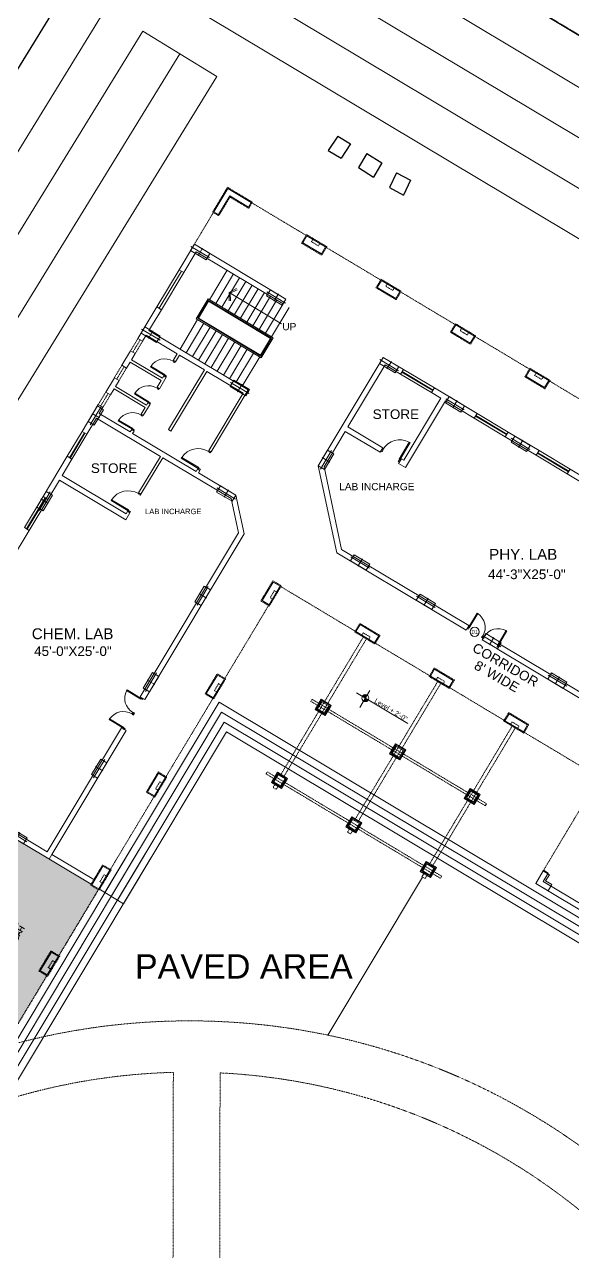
# Model space of a CAD drawing. Header units: inches. Extents: x -110725 to 51121, y 8404 to 44825.
# Drawn here: x -2440 to -1531, y 24090 to 26127 of the extents above; entities that cross this region are included whole.
import ezdxf
from ezdxf.enums import TextEntityAlignment as Align

# ---------------------------------------------------------------- set-up
doc = ezdxf.new("R2010")
doc.units = ezdxf.units.IN
doc.header["$LTSCALE"] = 0.1
doc.header["$MEASUREMENT"] = 0
for name, pattern in [('CENTER', [2, 1.25, -0.25, 0.25, -0.25]), ('DASHED', [0.75, 0.5, -0.25]), ('DASHED2', [0.375, 0.25, -0.125])]:
    doc.linetypes.add(name, pattern=pattern)
doc.layers.get('0').update_dxf_attribs({"color": 1, "lineweight": 0})
doc.layers.get('Defpoints').update_dxf_attribs({"lineweight": 0})
for name, color, linetype in [('boundary', 6, 'Continuous'), ('building', 6, 'Continuous'), ('GF', 1, 'Continuous'), ('GFW', 5, 'Continuous'), ('MAN HOL', 154, 'Continuous')]:
    doc.layers.add(name, color=color, linetype=linetype)
for name, color, linetype, lineweight in [('Col.', 4, 'Continuous', 0), ('dim', 252, 'Continuous', 0), ('DOOR', 32, 'Continuous', 0), ('h', 8, 'Continuous', 0), ('HATCH', 5, 'Continuous', 5), ('stair', 5, 'Continuous', 0), ('TEXT', 3, 'Continuous', 0), ('WALL', 7, 'Continuous', 0), ('WIN', 160, 'Continuous', 0)]:
    doc.layers.add(name, color=color, linetype=linetype, lineweight=lineweight)
doc.styles.add('ARIAL', font='arial.ttf')
doc.styles.add('as', font='arial.ttf')
doc.styles.add('EHSAN', font='arial.ttf', dxfattribs={"height": 54})
doc.styles.add('ROMAND', font='romand.shx')
doc.dimstyles.new('DIM1', dxfattribs={"dimtxt": 54, "dimasz": 6, "dimexe": 6, "dimexo": 3, "dimgap": 1, "dimtad": 0, "dimzin": 0, "dimdsep": 46, "dimlunit": 4, "dimtxsty": 'EHSAN', "dimblk": 'ARCHTICK', "dimcen": 3, "dimdle": 6, "dimclrd": 4, "dimclre": 4, "dimclrt": 6, "dimadec": 0, "dimazin": 0, "dimtfac": 1, "dimtofl": 0, "dimtmove": 1, "dimatfit": 3, "dimldrblk": 'ARCHTICK', "dimfxl": 4, "dimtolj": 1, "dimtzin": 3, "dimlwd": -1, "dimlwe": -1, "dimarcsym": 0})

# ---------------------------------------------------------------- blocks, each defined once
blk = doc.blocks.new('_ArchTick')
at = {"color": 0, "linetype": 'ByBlock', "const_width": 0.15}
blk.add_lwpolyline([(-0.5, -0.5), (0.5, 0.5)], dxfattribs=at)
blk = doc.blocks.new('*D1987')
at = {"layer": 'Defpoints', "color": 0, "transparency": 16777216}
for p in [(-1848.1, 26623.7), (-1987.9, 26390.9, 1175.7), (980.2, 24608.8, 1175.7)]:
    blk.add_point(p, dxfattribs=at)
at = {"layer": 'dim', "color": 4, "transparency": 16777216}
for p, q in [((-1868.7, 26636.1), (-462.8, 25792)), ((-1986.4, 26393.4), (-1845, 26628.8)), ((1140.6, 24829.3), (-265.3, 25673.4)), ((981.8, 24611.4), (1123.1, 24846.8))]:
    blk.add_line(p, q, dxfattribs=at)
at = {"layer": 'dim', "color": 4, "transparency": 16777216, "xscale": 24, "yscale": 24, "zscale": 24}
for p, rotation in [((-1848.1, 26623.7), 149.019361839217), ((1120, 24841.6), 329.019361839217)]:
    blk.add_blockref('_ArchTick', p, dxfattribs=dict(at, rotation=rotation))
at = {"layer": 'dim', "color": 6, "transparency": 16777216, "insert": (-364.1, 25732.7), "char_height": 54, "attachment_point": 5, "rotation": 329.0194, "style": 'EHSAN'}
blk.add_mtext('\\A1;288\'-6"', dxfattribs=at)
blk = doc.blocks.new('*D1989')
at = {"layer": 'Defpoints', "color": 0, "transparency": 16777216}
for p in [(-2296.2, 26306.5, 1175.7), (-3984.7, 24460.8), (-3585.6, 24214.8, 1175.7)]:
    blk.add_point(p, dxfattribs=at)
at = {"layer": 'dim', "color": 4, "transparency": 16777216}
for p, q in [((-2682.6, 26572.9), (-3268.8, 25622.1)), ((-2298.7, 26308), (-2700.3, 26555.6)), ((-3997.3, 24440.4), (-3411.1, 25391.2)), ((-3588.2, 24216.4), (-3989.8, 24464))]:
    blk.add_line(p, q, dxfattribs=at)
at = {"layer": 'dim', "color": 4, "transparency": 16777216, "xscale": 24, "yscale": 24, "zscale": 24}
for p, rotation in [((-2695.2, 26552.5), 58.34713072888594), ((-3984.7, 24460.8), 238.3471307288859)]:
    blk.add_blockref('_ArchTick', p, dxfattribs=dict(at, rotation=rotation))
at = {"layer": 'dim', "color": 6, "transparency": 16777216, "insert": (-3339.9, 25506.6), "char_height": 54, "attachment_point": 5, "rotation": 58.3471, "style": 'EHSAN'}
blk.add_mtext('\\A1;204\'-9{\\H1x;\\S1/4;}"', dxfattribs=at)
blk = doc.blocks.new('D-1')
for points in [[(1.5, 34.9), (1.5, 1.9), (3, 1.9), (3, 34.9)], [(2.2, 0.4), (2.2, -1.9), (0, -1.9), (0, 1.9), (1.5, 1.9), (1.5, 0.4)], [(33.7, 0.4), (34.5, 0.4), (34.5, 1.9), (36, 1.9), (36, -1.9), (33.7, -1.9)]]:
    blk.add_lwpolyline(points, close=True)
blk.add_arc((1.5, 1.9), 33, 0, 87.3947)
blk = doc.blocks.new('44')
at = {"layer": 'Col.', "linetype": 'Continuous'}
blk.add_lwpolyline([(-24729.4, 37327.3), (-24729.4, 37339.3), (-24759.4, 37339.3), (-24759.4, 37327.3)], close=True, dxfattribs=at)
at = {"layer": 'dim', "linetype": 'Continuous'}
for p, q in [((-24762.4, 37333.3), (-24726.4, 37333.3)), ((-24744.4, 37340.5), (-24744.4, 37326.1))]:
    blk.add_line(p, q, dxfattribs=at)
blk = doc.blocks.new('A$C266513BC')
at = {"layer": 'WALL'}
for p, q in [((0, 52.1), (12.5, 58.5)), ((0, 52.1), (86.9, 0)), ((0, 52.1), (0.3, 38)), ((2, 50.9), (13.5, 56.7)), ((2, 50.9), (2.3, 38))]:
    blk.add_line(p, q, dxfattribs=at)
blk = doc.blocks.new('YT')
at = {"layer": 'GF'}
for points in [[(-42608.1, 13072.2), (-42619.7, 13079.1), (-42601.2, 13110), (-42589.6, 13103.1)], [(-42693.7, 12929.4), (-42705.3, 12936.3), (-42686.8, 12967.2), (-42675.2, 12960.2)]]:
    blk.add_lwpolyline(points, close=True, dxfattribs=at)
at = {"layer": 'GFW', "linetype": 'DASHED2'}
for p, q in [((-42522.6, 13215), (-42588.9, 13104.4)), ((-42606.2, 13084.2), (-42599.3, 13095.7)), ((-42602.4, 13081.8), (-42606.2, 13084.2)), ((-42595.4, 13093.4), (-42599.3, 13095.7)), ((-42608.9, 13070.9), (-42675.2, 12960.2)), ((-42705.3, 12936.3), (-42827.5, 13009.5)), ((-42691.8, 12941.3), (-42684.8, 12952.9)), ((-42687.9, 12939), (-42691.8, 12941.3)), ((-42681, 12950.6), (-42684.8, 12952.9))]:
    blk.add_line(p, q, dxfattribs=at)
for points in [[(-42607.6, 13070.1), (-42621.8, 13078.6), (-42601.7, 13112.1), (-42587.6, 13103.6)], [(-42693.2, 12927.3), (-42707.3, 12935.8), (-42687.3, 12969.2), (-42673.1, 12960.8)]]:
    blk.add_lwpolyline(points, close=True, dxfattribs=at)
at = {"layer": 'stair'}
for points in [[(-42435.5, 13267), (-42677.2, 12863.5), (-42863.4, 12975)], [(-42445.8, 13273.2), (-42681.3, 12880), (-42857.2, 12985.3)], [(-42456.1, 13279.4), (-42685.4, 12896.4), (-42851.1, 12995.6)], [(-42466.4, 13285.5), (-42689.6, 12912.9), (-42844.9, 13005.9)]]:
    blk.add_lwpolyline(points, dxfattribs=at)
at = {"layer": 'TEXT', "style": 'ROMAND'}
for s, p in [('PROPOSED', (-42690.1, 13100.9)), ('VERANDAH', (-42678.8, 13094.1))]:
    blk.add_text(s, height=9.6, rotation=59.08, dxfattribs=at).set_placement(p)

msp = doc.modelspace()

# ---------------------------------------------------------------- hatches: boundary and pattern name
at = {"layer": 'h', "linetype": 'Continuous'}
msp.add_hatch(color=252, dxfattribs=at).paths.add_polyline_path([(-2451.03211, 24771.82479), (-2317.20111, 24691.66705), (-2488.31015, 24405.99102), (-2622.13806, 24486.14708)])
at = {"layer": 'TEXT'}
h = msp.add_hatch(color=256, dxfattribs=at)
h.paths.add_polyline_path([(-1874.74258, 25008.58729), (-1871.73821, 25013.60337, 0.4142135624), (-1879.75866, 25011.59165)])
h.paths.add_polyline_path([(-1874.74258, 25008.58729), (-1877.74695, 25003.57121, 0.4142135624), (-1869.7265, 25005.58292)])

# ---------------------------------------------------------------- linework, layer by layer
at = {"color": 9}
for p, q in [((-2042.84768, 26336.08242), (943.20593, 24547.0137, 1.07221)), ((-2131.3347, 26305.16784, -0.01849), (906.2026, 24485.25311, 1.07221)), ((-3263.6092, 24594.79168), (-2242.65327, 26256.07586, 1.07221)), ((-2168.33802, 26243.40728, -0.01849), (869.19928, 24423.49255, 1.07221)), ((-2205.34134, 26181.64671, -0.01849), (832.19596, 24361.73198, 1.07221)), ((-2244.1416, 26116.14615, 1.07221), (-3202.26947, 24557.09485, 1.07221)), ((-2244.1416, 26116.14615, 1.07221), (-2121.46216, 26040.75248, 1.07221)), ((-2182.80188, 26078.44932, 1.07221), (-3140.92975, 24519.39801, 1.07221)), ((-3079.59003, 24481.70118, 1.07221), (-2121.46216, 26040.75248, 1.07221))]:
    msp.add_line(p, q, dxfattribs=at)
at = {"layer": 'boundary', "linetype": 'CENTER', "elevation": -26.09038}
for points in [[(-2296.1917, 26306.46684), (-1987.91212, 26390.86365), (980.22114, 24608.79412)], [(-2296.1917, 26306.46684), (-3314.05013, 24650.22286)]]:
    msp.add_lwpolyline(points, dxfattribs=at)
at = {"layer": 'building', "linetype": 'Continuous', "elevation": 1.07221}
msp.add_lwpolyline([(-5750.4399, 20787.09078), (-3585.63687, 24214.83069), (-3398.37467, 24266.09692), (-3277.29509, 24450.76329), (-3314.05013, 24650.22286), (-2296.1917, 26306.46684), (-1987.91212, 26390.86365), (980.22114, 24608.79412), (1016.4168, 24483.42297), (980.1166, 24420.82334), (1294.61423, 24234.54273), (1524.90631, 24283.46768), (4069.27015, 22826.982)], dxfattribs=at)
at = {"layer": 'Col.', "linetype": 'Continuous'}
for p, q in [((-1579.56235, 24721.47069), (-1591.89437, 24700.88133)), ((-1569.26768, 24715.30468), (-1579.56235, 24721.47069)), ((-1571.30502, 24688.54932), (-1591.89437, 24700.88133)), ((-1569.26768, 24715.30468), (-1575.43369, 24705.01)), ((-1565.13901, 24698.84399), (-1575.43369, 24705.01)), ((-1565.13901, 24698.84399), (-1571.30502, 24688.54932))]:
    msp.add_line(p, q, dxfattribs=at)
at = {"layer": 'HATCH', "linetype": 'DASHED'}
for points, elevation in [([(-2194.12191, 23995.09732), (-2193.38025, 24387.00634)], -1.78701), ([(-2116.57979, 23993.72175), (-2115.83725, 24386.09921)], 0.3574)]:
    msp.add_lwpolyline(points, dxfattribs=dict(at, elevation=elevation))
msp.add_circle((-2166.64239, 23357.89444), 1114.64012, dxfattribs=at)
for start, end in [(91.48829472, 133.95947298), (47.08479239, 87.17122986)]:
    msp.add_arc((-2166.64239, 23357.89444), 1029.45919, start, end, dxfattribs=at)
at = {"layer": 'MAN HOL', "linetype": 'Continuous'}
for points, elevation in [([(-1920.61939, 25941.60415), (-1936.21272, 25917.93326), (-1914.8009, 25905.3193)], 5.95671), ([(-1920.61939, 25941.60415), (-1899.20757, 25928.99019)], 5.95671), ([(-1899.20757, 25928.99019), (-1914.8009, 25905.3193)], 5.95671), ([(-1872.32335, 25912.88457), (-1885.95503, 25889.59176), (-1860.89824, 25874.00538)], 6.31411), ([(-1872.32335, 25912.88457), (-1847.26656, 25897.2982)], 6.31411), ([(-1847.26656, 25897.2982), (-1860.89824, 25874.00538)], 6.31411), ([(-1847.26656, 25897.2982), (-1860.89824, 25874.00538)], 6.31411), ([(-1822.98106, 25881.11397), (-1834.51855, 25856.53588), (-1811.51799, 25843.96898)], 6.67151), ([(-1822.98106, 25881.11397), (-1799.98049, 25868.54707)], 6.67151), ([(-1799.98049, 25868.54707), (-1811.51799, 25843.96898)], 6.67151)]:
    msp.add_lwpolyline(points, dxfattribs=dict(at, elevation=elevation))
at = {"layer": 'stair'}
for p, q in [((-2133.25472, 25670.20919), (-2103.96631, 25719.10898)), ((-2122.96003, 25664.04321), (-2093.67162, 25712.943)), ((-2112.66534, 25657.87723), (-2083.37693, 25706.77702)), ((-2102.37064, 25651.71125), (-2073.08224, 25700.61104)), ((-2092.07595, 25645.54527), (-2062.78754, 25694.44506)), ((-2081.78126, 25639.37929), (-2052.49285, 25688.27908)), ((-2071.48657, 25633.21331), (-2042.19816, 25682.1131)), ((-2061.19187, 25627.04733), (-2031.90347, 25675.94712)), ((-2134.79621, 25667.63552), (-2134.28238, 25668.49341)), ((-2124.50152, 25661.46954), (-2123.98769, 25662.32743)), ((-2114.20683, 25655.30356), (-2113.693, 25656.16145)), ((-2050.89718, 25620.88135), (-2021.60878, 25669.78114)), ((-2040.60249, 25614.71537), (-2011.31408, 25663.61516)), ((-2030.3078, 25608.54939), (-2001.01939, 25657.44918)), ((-2153.03724, 25637.18039), (-2182.32565, 25588.2806)), ((-2103.91214, 25649.13758), (-2103.39831, 25649.99547)), ((-2093.61745, 25642.9716), (-2093.10361, 25643.82949)), ((-2083.32275, 25636.80562), (-2082.80892, 25637.66351)), ((-2142.74255, 25631.01441), (-2172.03095, 25582.11462)), ((-2132.44785, 25624.84843), (-2161.73626, 25575.94864)), ((-2122.15316, 25618.68245), (-2151.44157, 25569.78266)), ((-2141.20105, 25633.58808), (-2141.71488, 25632.73019)), ((-2130.90636, 25627.4221), (-2131.42019, 25626.56421)), ((-2120.61167, 25621.25612), (-2121.1255, 25620.39823)), ((-2110.31698, 25615.09014), (-2110.83081, 25614.23225)), ((-2073.02806, 25630.63964), (-2072.51423, 25631.49753)), ((-2062.73337, 25624.47366), (-2062.21954, 25625.33155)), ((-2111.85847, 25612.51647), (-2141.14688, 25563.61668)), ((-2101.56378, 25606.35049), (-2130.85218, 25557.4507)), ((-2091.26909, 25600.18451), (-2120.55749, 25551.28472)), ((-2080.97439, 25594.01853), (-2110.2628, 25545.11874)), ((-2100.02228, 25608.92416), (-2100.53611, 25608.06627)), ((-2089.72759, 25602.75818), (-2090.24142, 25601.90029)), ((-2079.4329, 25596.5922), (-2079.94673, 25595.73431)), ((-2070.6797, 25587.85255), (-2099.96811, 25538.95276)), ((-2060.38501, 25581.68657), (-2089.67342, 25532.78678)), ((-2050.09032, 25575.52059), (-2079.37872, 25526.6208)), ((-2058.84351, 25584.26024), (-2059.35735, 25583.40235)), ((-1779.56482, 24710.97386), (-1936.73336, 24448.56599)), ((-2317.20111, 24691.66705), (-2276.02234, 24667.00313))]:
    msp.add_line(p, q, dxfattribs=at)
at = {"layer": 'stair', "elevation": 27.16259}
for points in [[(-2155.61091, 25638.72188), (-2047.51664, 25573.97909), (-2027.73412, 25607.00789), (-2135.82839, 25671.75069)], [(-2152.86747, 25639.41), (-2048.20476, 25576.72254), (-2030.47757, 25606.31978), (-2135.14027, 25669.00724)], [(-2151.49574, 25639.75406), (-2048.54882, 25578.09426), (-2031.84929, 25605.97572), (-2134.79621, 25667.63552)]]:
    msp.add_lwpolyline(points, close=True, dxfattribs=at)
for points in [[(-1107.65159, 21845.45053), (-939.38666, 21845.45053), (-769.5244, 22015.31279), (-769.5244, 23859.58394), (-625.92641, 24108.30295), (-2117.52465, 25001.69199), (-2306.90642, 24685.50107)], [(-1107.65159, 21857.45053), (-944.35722, 21857.45053), (-781.5244, 22020.28335), (-781.5244, 23862.79933), (-642.2232, 24104.07608), (-2113.39594, 24985.23132), (-2296.61172, 24679.33509)], [(-1107.65159, 21869.45053), (-949.32778, 21869.45053), (-793.5244, 22025.25392), (-793.5244, 23866.01472), (-658.51999, 24099.84922), (-2109.26723, 24968.77065), (-2286.31703, 24673.16911)], [(-1107.65159, 21881.45053), (-954.29834, 21881.45053), (-805.5244, 22030.22448), (-805.5244, 23869.23011), (-674.81678, 24095.62235), (-2105.13852, 24952.30997), (-2276.02234, 24667.00313)]]:
    msp.add_lwpolyline(points, dxfattribs=at)
at = {"layer": 'TEXT'}
for p, q in [((-2220.8384, 25658.2651), (-2183.84252, 25720.03325)), ((-2216.97789, 25655.95286), (-2179.98201, 25717.72101)), ((-2213.11738, 25653.64061), (-2176.1215, 25715.40877)), ((-1804.17675, 24966.32206), (-1889.11561, 25017.19598)), ((-1884.05175, 24993.04473), (-1867.20096, 25021.17873))]:
    msp.add_line(p, q, dxfattribs=at)
for centre, radius in [((-1693.16573, 25118.65488, 27.16259), 7.69524), ((-1874.74258, 25008.58729, 27.16259), 5.84699)]:
    msp.add_circle(centre, radius, dxfattribs=at)
at = {"layer": 'WALL'}
for p, q in [((-2183.84252, 25720.03325), (-2158.53631, 25762.28439)), ((-2006.6896, 25671.33618), (-2158.53631, 25762.28439)), ((-2155.43977, 25749.93888), (-2176.1215, 25715.40877)), ((-2176.1215, 25715.40877), (-2155.43977, 25749.93888)), ((-2011.31408, 25663.61516), (-2155.43977, 25749.93888)), ((-2176.1215, 25715.40877), (-2183.84252, 25720.03325)), ((-2220.87714, 25658.20042), (-2252.18213, 25605.93375)), ((-2213.15612, 25653.57594), (-2220.87714, 25658.20042)), ((-2012.34175, 25661.89938), (-2006.6896, 25671.33618)), ((-2233.79911, 25619.1105), (-2213.15612, 25653.57594)), ((-2213.15612, 25653.57594), (-2218.12724, 25645.27618)), ((-2233.79911, 25619.1105), (-2069.08403, 25520.45482)), ((-2252.18213, 25605.93375), (-2244.46111, 25601.30926)), ((-2244.46111, 25601.30926), (-2238.42359, 25611.38948)), ((-2238.42359, 25611.38948), (-2186.95013, 25580.55958)), ((-2264.51409, 25585.34436), (-2278.90138, 25561.32341)), ((-2264.51409, 25585.34436), (-2256.79307, 25580.71988)), ((-2256.79307, 25580.71988), (-2262.8306, 25570.63966)), ((-2186.95013, 25580.55958), (-2193.62994, 25569.407)), ((-2183.08962, 25578.24734), (-2189.76943, 25567.09475)), ((-2183.08962, 25578.24734), (-2141.91085, 25553.58342)), ((-1952.78902, 25394.47668), (-1844.97714, 25574.47891)), ((-1811.51939, 25554.43947), (-1844.97714, 25574.47891)), ((-2278.90138, 25561.32341), (-2271.18036, 25556.69893)), ((-2265.14284, 25566.77915), (-2271.18036, 25556.69893)), ((-2265.14284, 25566.77915), (-2213.66938, 25535.94925)), ((-2262.8306, 25570.63966), (-2211.35714, 25539.80976)), ((-2201.25841, 25454.497), (-2141.91085, 25553.58342)), ((-2193.62994, 25569.407), (-2189.76943, 25567.09475)), ((-1903.54041, 25459.18648), (-1841.88061, 25562.1334)), ((-1816.14388, 25546.71845), (-1841.88061, 25562.1334)), ((-1816.14388, 25546.71845), (-1811.51939, 25554.43947)), ((-1816.14388, 25546.71845), (-1811.51939, 25554.43947)), ((-2305.62063, 25516.71308), (-2291.23334, 25540.73403)), ((-2291.23334, 25540.73403), (-2283.51232, 25536.10954)), ((-2283.51232, 25536.10954), (-2289.54984, 25526.02932)), ((-2220.34919, 25524.79666), (-2213.66938, 25535.94925)), ((-2216.48868, 25522.48442), (-2205.18438, 25541.35802)), ((-2211.35714, 25539.80976), (-2209.04489, 25543.67027)), ((-2209.04489, 25543.67027), (-2205.18438, 25541.35802)), ((-2197.3979, 25452.18476), (-2138.05034, 25551.27117)), ((-2138.05034, 25551.27117), (-2077.56903, 25515.04604)), ((-2297.89961, 25512.0886), (-2305.62063, 25516.71308)), ((-2291.86209, 25522.16881), (-2297.89961, 25512.0886)), ((-2291.86209, 25522.16881), (-2240.38863, 25491.33891)), ((-2289.54984, 25526.02932), (-2238.07638, 25495.19942)), ((-2220.34919, 25524.79666), (-2216.48868, 25522.48442)), ((-2077.56903, 25515.04604), (-2134.60434, 25419.82014)), ((-2069.08403, 25520.45482), (-2130.74383, 25417.50789)), ((-1764.67042, 25515.88855), (-1760.04593, 25523.60957)), ((-1749.22838, 25506.63958), (-1764.67042, 25515.88855)), ((-1689.26992, 25481.21845), (-1760.04593, 25523.60957)), ((-2344.80029, 25451.29889), (-2317.95259, 25496.1237)), ((-2310.23157, 25491.49921), (-2317.95259, 25496.1237)), ((-2310.23157, 25491.49921), (-2317.95259, 25496.1237)), ((-2243.20793, 25477.87409), (-2231.90363, 25496.74769)), ((-2238.07638, 25495.19942), (-2235.76414, 25499.05993)), ((-2235.76414, 25499.05993), (-2231.90363, 25496.74769)), ((-1810.88818, 25403.69266), (-1749.22838, 25506.63958)), ((-1807.79164, 25391.34715), (-1741.50736, 25502.01509)), ((-1693.89441, 25473.49744), (-1741.50736, 25502.01509)), ((-2337.07927, 25446.67441), (-2320.89358, 25473.69797)), ((-2320.89358, 25473.69797), (-2214.72956, 25410.1113)), ((-2310.23157, 25491.49921), (-2316.26909, 25481.41899)), ((-2264.79563, 25450.58909), (-2316.26909, 25481.41899)), ((-2316.26909, 25481.41899), (-2264.79563, 25450.58909)), ((-2247.06844, 25480.18633), (-2240.38863, 25491.33891)), ((-2247.06844, 25480.18633), (-2243.20793, 25477.87409)), ((-1693.89441, 25473.49744), (-1689.26992, 25481.21845)), ((-2344.80029, 25451.29889), (-2337.07927, 25446.67441)), ((-2262.48339, 25454.4496), (-2264.79563, 25450.58909)), ((-2262.48339, 25454.4496), (-2258.62288, 25452.13736)), ((-2258.62288, 25452.13736), (-2260.93512, 25448.27685)), ((-2201.25841, 25454.497), (-2197.3979, 25452.18476)), ((-1943.24917, 25392.88891), (-1908.16489, 25451.46546)), ((-1850.25725, 25416.78182), (-1908.16489, 25451.46546)), ((-1845.63277, 25424.50284), (-1903.54041, 25459.18648)), ((-2260.93512, 25448.27685), (-2155.41453, 25385.07555)), ((-1642.42094, 25442.66753), (-1637.79646, 25450.38855)), ((-1590.94748, 25411.83763), (-1642.42094, 25442.66753)), ((-1586.323, 25419.55865), (-1637.79646, 25450.38855)), ((-2134.60434, 25419.82014), (-2130.74383, 25417.50789)), ((-1850.25725, 25416.78182), (-1845.63277, 25424.50284)), ((-1590.94748, 25411.83763), (-1586.323, 25419.55865)), ((-2409.54309, 25343.20462), (-2369.46421, 25410.12012)), ((-2377.92889, 25378.47207), (-2361.7432, 25405.49564)), ((-2361.7432, 25405.49564), (-2369.46421, 25410.12012)), ((-2250.9547, 25349.62998), (-2214.72956, 25410.1113)), ((-2247.09419, 25347.31774), (-2210.86905, 25407.79906)), ((-2210.86905, 25407.79906), (-2097.61158, 25339.96378)), ((-1952.78902, 25394.47668), (-1922.01344, 25249.94315)), ((-1943.24917, 25392.88891), (-1914.02694, 25255.6505)), ((-1819.37317, 25398.28388), (-1814.74869, 25406.0049)), ((-1807.79164, 25391.34715), (-1819.37317, 25398.28388)), ((-1810.88818, 25403.69266), (-1814.74869, 25406.0049)), ((-2401.82207, 25338.58014), (-2382.55338, 25370.75105)), ((-2382.55338, 25370.75105), (-2272.52886, 25304.85214)), ((-2377.92889, 25378.47207), (-2271.76488, 25314.8854)), ((-2153.10228, 25388.93606), (-2155.41453, 25385.07555)), ((-2153.10228, 25388.93606), (-2149.24177, 25386.62382)), ((-2149.24177, 25386.62382), (-2151.55402, 25382.76331)), ((-2151.55402, 25382.76331), (-2089.62509, 25345.67113)), ((-1539.47402, 25381.00773), (-1534.84954, 25388.72875)), ((-1488.00056, 25350.17783), (-1539.47402, 25381.00773)), ((-1483.37608, 25357.89885), (-1534.84954, 25388.72875)), ((-2250.9547, 25349.62998), (-2247.09419, 25347.31774)), ((-2401.82207, 25338.58014), (-2409.54309, 25343.20462)), ((-2097.61158, 25339.96378), (-2085.46511, 25282.91948)), ((-2089.62509, 25345.67113), (-2075.92526, 25281.3317)), ((-2272.52886, 25304.85214), (-2265.59213, 25316.43367)), ((-2271.76488, 25314.8854), (-2269.45264, 25318.74591)), ((-2269.45264, 25318.74591), (-2265.59213, 25316.43367)), ((-2432.65197, 25287.10668), (-2440.37299, 25291.73116)), ((-2432.65197, 25287.10668), (-2463.48187, 25235.63321)), ((-2248.50568, 25010.7077), (-2085.46511, 25282.91948)), ((-2240.78466, 25006.08322), (-2075.92526, 25281.3317)), ((-1707.43305, 25121.42076), (-1922.01344, 25249.94315)), ((-1702.80857, 25129.14178), (-1914.02694, 25255.6505)), ((-1702.80857, 25129.14178), (-1707.43305, 25121.42076)), ((-1651.3351, 25098.31188), (-1655.95959, 25090.59086)), ((-1437.0202, 24959.45766), (-1655.95959, 25090.59086)), ((-1455.55877, 24981.05214), (-1651.3351, 25098.31188)), ((-2248.50568, 25010.7077), (-2240.78466, 25006.08322)), ((-2402.65518, 24753.34039), (-2279.33558, 24959.23424)), ((-2394.93416, 24748.71591), (-2271.61456, 24954.60975)), ((-2279.33558, 24959.23424), (-2271.61456, 24954.60975)), ((-2402.65518, 24753.34039), (-2660.02249, 24907.4899)), ((-2451.03211, 24771.82479), (-2330.06947, 24699.37452)), ((-2394.93416, 24748.71591), (-2399.55865, 24740.99489)), ((-2394.93416, 24748.71591), (-2325.44499, 24707.09554)), ((-1578.83774, 24722.67974), (-1591.90566, 24700.8616)), ((-1571.11672, 24718.05525), (-1579.56016, 24703.95813)), ((-1571.11672, 24718.05525), (-1578.83774, 24722.67974)), ((-1491.23932, 24640.56775), (-1591.90566, 24700.8616)), ((-1485.328, 24647.51802), (-1579.56016, 24703.95813))]:
    msp.add_line(p, q, dxfattribs=at)
at = {"layer": 'WALL', "elevation": 27.16259}
msp.add_lwpolyline([(-2064.24087, 25831.7754), (-2102.99059, 25854.98445), (-2126.20679, 25816.23901), (-2118.48663, 25811.6131), (-2099.89548, 25842.6398), (-2068.86535, 25824.05438), (-2064.24087, 25831.7754)], dxfattribs=at)
for points in [[(-1971.58864, 25776.28158), (-1978.52536, 25764.70005), (-1947.64129, 25746.20211), (-1940.70456, 25757.78364)], [(-1848.05233, 25702.28982), (-1854.98906, 25690.70829), (-1824.10498, 25672.21035), (-1817.16825, 25683.79188)], [(-1724.51602, 25628.29806), (-1731.45275, 25616.71653), (-1700.56867, 25598.21859), (-1693.63195, 25609.80011)], [(-1600.97972, 25554.30629), (-1607.91644, 25542.72476), (-1577.03237, 25524.22682), (-1570.09564, 25535.80835)], [(-2034.59368, 25163.50711), (-2046.17521, 25170.44384), (-2027.67727, 25201.32791), (-2016.09574, 25194.39119)], [(-1859.31616, 25100.48845), (-1852.37943, 25112.06998), (-1883.26351, 25130.56792), (-1890.20024, 25118.98639)], [(-2127.08339, 25009.08673), (-2138.66492, 25016.02345), (-2120.16697, 25046.90753), (-2108.58545, 25039.9708)], [(-1735.77985, 25026.49668), (-1728.84312, 25038.07821), (-1759.7272, 25056.57615), (-1766.66393, 25044.99462)], [(-1935.30786, 24995.5073), (-1946.88939, 25002.44402), (-1953.82612, 24990.86249), (-1942.24459, 24983.92577)], [(-1612.24355, 24952.50492), (-1605.30682, 24964.08645), (-1636.19089, 24982.58439), (-1643.12762, 24971.00286)], [(-1811.77155, 24921.51553), (-1823.35308, 24928.45226), (-1830.28981, 24916.87073), (-1818.70828, 24909.934)], [(-2224.71141, 24846.08743), (-2236.29293, 24853.02416), (-2217.79499, 24883.90824), (-2206.21347, 24876.97151)], [(-2007.93342, 24874.25199), (-2019.51495, 24881.18872), (-2026.45168, 24869.60719), (-2014.87015, 24862.67047)], [(-1688.23525, 24847.52377), (-1699.81678, 24854.4605), (-1706.7535, 24842.87897), (-1695.17198, 24835.94224)], [(-1884.39711, 24800.26023), (-1895.97864, 24807.19696), (-1902.91537, 24795.61543), (-1891.33384, 24788.6787)], [(-2317.20111, 24691.66705), (-2328.78264, 24698.60378), (-2310.2847, 24729.48785), (-2298.70317, 24722.55113)], [(-1760.86081, 24726.26847), (-1772.44234, 24733.2052), (-1779.37906, 24721.62367), (-1767.79753, 24714.68694)]]:
    msp.add_lwpolyline(points, close=True, dxfattribs=at)
at = {"layer": 'WIN', "linetype": 'DASHED2'}
for p, q in [((-1961.93736, 25770.50097), (-1964.24961, 25766.64046)), ((-1964.24961, 25766.64046), (-1952.66808, 25759.70374)), ((-1950.35583, 25763.56425), (-1952.66808, 25759.70374)), ((-1838.40106, 25696.50921), (-1840.7133, 25692.6487)), ((-1840.7133, 25692.6487), (-1829.13177, 25685.71197)), ((-1826.81953, 25689.57248), (-1829.13177, 25685.71197)), ((-1714.86475, 25622.51745), (-1717.17699, 25618.65694)), ((-1717.17699, 25618.65694), (-1705.59546, 25611.72021)), ((-1703.28322, 25615.58072), (-1705.59546, 25611.72021)), ((-2264.51409, 25585.34436), (-2252.18213, 25605.93375)), ((-2248.32162, 25603.6215), (-2260.65358, 25583.03212)), ((-2256.79307, 25580.71988), (-2244.46111, 25601.30926)), ((-2291.23334, 25540.73403), (-2278.90138, 25561.32341)), ((-2275.04087, 25559.01117), (-2287.37283, 25538.42179)), ((-2283.51232, 25536.10954), (-2271.18036, 25556.69893)), ((-1591.32844, 25548.52569), (-1593.64069, 25544.66518)), ((-1593.64069, 25544.66518), (-1582.05916, 25537.72845)), ((-1579.74691, 25541.58896), (-1582.05916, 25537.72845)), ((-2317.95259, 25496.1237), (-2305.62063, 25516.71308)), ((-2301.76012, 25514.40084), (-2314.09208, 25493.81145)), ((-2310.23157, 25491.49921), (-2297.89961, 25512.0886)), ((-2032.67359, 25175.47063), (-2025.73686, 25187.05215)), ((-2021.87635, 25184.73991), (-2025.73686, 25187.05215)), ((-1487.63487, 24877.87087), (-2014.80891, 25193.62044)), ((-2028.81308, 25173.15838), (-2032.67359, 25175.47063)), ((-2317.20111, 24691.66705), (-2035.36443, 25162.22027)), ((-1877.98347, 25110.19093), (-2016.29786, 24879.26185)), ((-1872.83612, 25107.10794), (-2011.15051, 24876.17886)), ((-1880.54896, 25113.20578), (-1878.23672, 25117.06629)), ((-1866.65519, 25110.12956), (-1878.23672, 25117.06629)), ((-1868.96743, 25106.26905), (-1866.65519, 25110.12956)), ((-2125.16329, 25021.05024), (-2118.22656, 25032.63177)), ((-2114.36605, 25030.31953), (-2118.22656, 25032.63177)), ((-1754.44716, 25036.19916), (-1892.76155, 24805.27009)), ((-1749.29981, 25033.11617), (-1887.61421, 24802.1871)), ((-1757.01266, 25039.21402), (-1754.70041, 25043.07453)), ((-1743.11888, 25036.1378), (-1754.70041, 25043.07453)), ((-1745.43113, 25032.27729), (-1743.11888, 25036.1378)), ((-2121.30278, 25018.738), (-2125.16329, 25021.05024)), ((-1965.11167, 25003.15878), (-1963.05635, 25006.59035)), ((-1675.57345, 24829.74059), (-1965.11167, 25003.15878)), ((-1673.51813, 24833.17215), (-1963.05635, 25006.59035)), ((-1630.91085, 24962.2074), (-1769.22524, 24731.27833)), ((-1633.47635, 24965.22226), (-1631.16411, 24969.08277)), ((-1619.58258, 24962.14604), (-1631.16411, 24969.08277)), ((-1621.89482, 24958.28553), (-1619.58258, 24962.14604)), ((-1625.76351, 24959.12441), (-1764.0779, 24728.19534)), ((-1750.03395, 24709.3141), (-2039.57217, 24882.73229)), ((-2039.45302, 24882.93115), (-2037.39769, 24886.36271)), ((-1747.97862, 24712.74566), (-2037.51684, 24886.16386)), ((-2222.79131, 24858.05095), (-2215.85458, 24869.63248)), ((-2211.99407, 24867.32023), (-2215.85458, 24869.63248)), ((-2023.23459, 24867.68032), (-2027.85907, 24859.9593)), ((-2018.08724, 24864.59733), (-2022.71173, 24856.87631)), ((-2218.9308, 24855.73871), (-2222.79131, 24858.05095)), ((-2022.71173, 24856.87631), (-2027.85907, 24859.9593)), ((-1578.83774, 24722.67974), (-1504.84598, 24846.21605)), ((-1899.69828, 24793.68856), (-1904.32276, 24785.96754)), ((-1899.17542, 24782.88455), (-1904.32276, 24785.96754)), ((-1894.55093, 24790.60557), (-1899.17542, 24782.88455)), ((-2315.28101, 24703.63057), (-2308.34428, 24715.21209)), ((-2311.4205, 24701.31832), (-2315.28101, 24703.63057)), ((-2304.48377, 24712.89985), (-2308.34428, 24715.21209)), ((-1749.9148, 24709.51295), (-1747.85947, 24712.94452))]:
    msp.add_line(p, q, dxfattribs=at)
at = {"layer": 'WIN'}
for p, q in [((-1811.51939, 25554.43947), (-1760.04593, 25523.60957)), ((-1816.14388, 25546.71845), (-1764.67042, 25515.88855)), ((-1814.08855, 25550.15001), (-1762.61509, 25519.32011)), ((-1813.57472, 25551.00791), (-1762.10126, 25520.178)), ((-1693.89441, 25473.49744), (-1642.42094, 25442.66753)), ((-1691.83908, 25476.929), (-1640.36562, 25446.0991)), ((-1691.32525, 25477.78689), (-1639.85179, 25446.95699)), ((-1689.26992, 25481.21845), (-1637.79646, 25450.38855)), ((-2344.80029, 25451.29889), (-2369.46421, 25410.12012)), ((-2340.93978, 25448.98665), (-2365.6037, 25407.80788)), ((-2340.08189, 25448.47282), (-2364.74581, 25407.29405)), ((-2361.7432, 25405.49564), (-2337.07927, 25446.67441)), ((-1590.94748, 25411.83763), (-1539.47402, 25381.00773)), ((-1588.89216, 25415.2692), (-1537.4187, 25384.4393)), ((-1588.37833, 25416.12709), (-1536.90486, 25385.29719)), ((-1586.323, 25419.55865), (-1534.84954, 25388.72875)), ((-2440.37299, 25291.73116), (-2409.54309, 25343.20462)), ((-2436.94142, 25289.67583), (-2406.11152, 25341.1493)), ((-2436.08353, 25289.162), (-2405.25363, 25340.63546)), ((-2432.65197, 25287.10668), (-2401.82207, 25338.58014))]:
    msp.add_line(p, q, dxfattribs=at)
at = {"layer": 'WIN', "linetype": 'Continuous'}
for p, q in [((-1675.57345, 24829.74059), (-1673.51813, 24833.17215)), ((-1776.16197, 24719.6968), (-1780.78646, 24711.97578)), ((-1775.63911, 24708.89279), (-1780.78646, 24711.97578)), ((-1771.01463, 24716.61381), (-1775.63911, 24708.89279))]:
    msp.add_line(p, q, dxfattribs=at)
at = {"layer": 'WIN', "linetype": 'DASHED2', "elevation": 27.16259}
for points in [[(-2062.18328, 25832.29149), (-2103.50645, 25857.0419), (-2128.26447, 25815.7233), (-2117.97092, 25809.55542), (-2099.37963, 25840.58236), (-2068.34926, 25821.9968)], [(-1972.10473, 25778.33916), (-1980.58295, 25764.18396), (-1947.1252, 25744.14453), (-1938.64698, 25758.29973)], [(-1848.56842, 25704.3474), (-1857.04664, 25690.1922), (-1823.58889, 25670.15276), (-1815.11067, 25684.30797)], [(-1725.03211, 25630.35564), (-1733.51034, 25616.20044), (-1700.05259, 25596.161), (-1691.57436, 25610.3162)], [(-1601.49581, 25556.36388), (-1609.97403, 25542.20868), (-1576.51628, 25522.16924), (-1568.03806, 25536.32444)], [(-2034.07759, 25161.44953), (-2048.2328, 25169.92775), (-2028.19336, 25203.3855), (-2014.03816, 25194.90728)], [(-1858.80007, 25098.43086), (-1850.32185, 25112.58606), (-1883.7796, 25132.6255), (-1892.25782, 25118.4703)], [(-2126.5673, 25007.02914), (-2140.7225, 25015.50736), (-2120.68306, 25048.96511), (-2106.52786, 25040.48689)], [(-1735.26376, 25024.4391), (-1726.78554, 25038.5943), (-1760.24329, 25058.63374), (-1768.72151, 25044.47854)], [(-1611.72746, 24950.44734), (-1603.24923, 24964.60254), (-1636.70698, 24984.64198), (-1645.18521, 24970.48677)], [(-2224.19532, 24844.02985), (-2238.35052, 24852.50807), (-2218.31108, 24885.96582), (-2204.15588, 24877.4876)], [(-2316.68502, 24689.60946), (-2330.84022, 24698.08769), (-2310.80079, 24731.54544), (-2296.64558, 24723.06721)]]:
    msp.add_lwpolyline(points, close=True, dxfattribs=at)
for points in [[(-1972.87547, 25777.05233), (-2062.95403, 25831.00465)], [(-2126.97778, 25814.95232), (-2158.53631, 25762.28439)], [(-1849.33917, 25703.06056), (-1939.41772, 25757.01289)], [(-1725.80286, 25629.0688), (-1815.88142, 25683.02113)], [(-1602.26655, 25555.07704), (-1692.34511, 25609.02937)], [(-1478.73025, 25481.08528), (-1568.8088, 25535.0376)]]:
    msp.add_lwpolyline(points, dxfattribs=at)
at = {"layer": 'WIN', "linetype": 'Continuous', "elevation": 27.16259}
for points in [[(-1931.19269, 24996.53947), (-1947.92157, 25006.55919), (-1957.94129, 24989.83032), (-1941.21241, 24979.8106)], [(-1933.25028, 24996.02338), (-1947.40548, 25004.50161), (-1955.8837, 24990.34641), (-1941.7285, 24981.86818)], [(-1807.65639, 24922.54771), (-1824.38526, 24932.56743), (-1834.40498, 24915.83855), (-1817.6761, 24905.81884)], [(-1809.71397, 24922.03162), (-1823.86917, 24930.50984), (-1832.34739, 24916.35464), (-1818.19219, 24907.87642)], [(-2003.81825, 24875.28417), (-2020.54713, 24885.30389), (-2030.56685, 24868.57501), (-2013.83797, 24858.5553)], [(-2005.87584, 24874.76808), (-2020.03104, 24883.24631), (-2028.50926, 24869.0911), (-2014.35406, 24860.61288)], [(-1684.12008, 24848.55595), (-1700.84895, 24858.57567), (-1710.86867, 24841.84679), (-1694.1398, 24831.82707)], [(-1686.17766, 24848.03986), (-1700.33287, 24856.51808), (-1708.81109, 24842.36288), (-1694.65589, 24833.88466)], [(-1880.28195, 24801.29241), (-1897.01082, 24811.31213), (-1907.03054, 24794.58325), (-1890.30166, 24784.56353)], [(-1882.33953, 24800.77632), (-1896.49473, 24809.25454), (-1904.97295, 24795.09934), (-1890.81775, 24786.62112)], [(-1756.74564, 24727.30065), (-1773.47451, 24737.32037), (-1783.49423, 24720.59149), (-1766.76536, 24710.57177)], [(-1758.80322, 24726.78456), (-1772.95842, 24735.26278), (-1781.43665, 24721.10758), (-1767.28145, 24712.62936)]]:
    msp.add_lwpolyline(points, close=True, dxfattribs=at)

# ---------------------------------------------------------------- block references
at = {"layer": 'Col.', "linetype": 'Continuous', "xscale": -1}
for p, rotation in [((38289.42559, 45006.00898, 27.16259), 148.9999999999941), ((38415.53559, 44930.47571, 27.16259), 148.9999999999941), ((38207.21276, 44868.74628, 27.16259), 148.9999999999941), ((38602.98476, 44818.2035, 27.16259), 148.9999999999941), ((38355.2049, 44780.10429, 27.16259), 148.9999999999941), ((-21578.56503, 65915.97607, 27.16259), 238.9999999996858), ((38712.29052, 44753.1472, 27.16259), 148.9999999999941), ((38821.23114, 44687.48538, 27.16259), 148.9999999999941), ((-21196.51362, 65842.43858, 27.16259), 238.9999999996858), ((-21663.69302, 65773.78703, 27.16259), 238.9999999996858), ((38332.61998, 44604.84796, 27.16259), 148.9999999999941), ((38554.89083, 44490.32056, 27.16259), 148.9999999999941), ((-21401.15783, 65616.56219, 27.16259), 238.9999999996858), ((38664.03667, 44424.99714, 27.16259), 148.9999999999941), ((38773.13902, 44359.60136, 27.16259), 148.9999999999941), ((-21487.09591, 65473.08037, 27.16259), 238.9999999996858), ((38882.26312, 44294.24175, 27.16259), 148.9999999999941), ((-21573.03399, 65329.59855, 27.16259), 238.9999999996858), ((37986.39583, 44035.89565, 27.16259), 148.9999999999941)]:
    msp.add_blockref('44', p, dxfattribs=dict(at, rotation=rotation))
at = {"layer": 'dim', "linetype": 'Continuous'}
msp.add_blockref('YT', (40205.38643, 11476.64004, 27.16259), dxfattribs=at)
at = {"layer": 'DOOR'}
for p, xscale, yscale, zscale, rotation in [((-2207.11464, 25542.51414, 27.16259), 0.833333333333352, 0.833333333333352, 0.833333333333352, 59.08060506183639), ((-2233.83389, 25497.90381, 27.16259), 0.833333333333352, 0.833333333333352, 0.833333333333352, 59.08060506183639), ((-2260.55313, 25453.29348, 27.16259), 0.833333333333352, 0.833333333333352, 0.833333333333352, 59.08060506183639), ((-1705.12081, 25125.28127, 27.16259), 0.8333333333333358, 0.8333333333333358, 0.8333333333333358, 329.0806050618364), ((-1653.64735, 25094.45137, 27.16259), -0.8333333333333358, 0.8333333333294356, 0.8333333333298464, 329.08060506182), ((-2244.64517, 25008.39546, 27.16259), -0.8333333333333358, 0.8333333333294356, 0.8333333333298464, 59.08060506182), ((-2275.47507, 24956.922, 27.16259), 0.8333333333333357, 0.8333333333333357, 0.8333333333333357, 59.08060506183639)]:
    msp.add_blockref('D-1', p, dxfattribs=dict(at, xscale=xscale, yscale=yscale, zscale=zscale, rotation=rotation))
at = {"layer": 'DOOR', "rotation": 59.08060506183639}
for p in [(-2151.17203, 25387.77994, 27.16259), (-2267.52238, 25317.58979, 27.16259)]:
    msp.add_blockref('D-1', p, dxfattribs=at)
at = {"layer": 'DOOR', "xscale": -1, "rotation": 329.0806050618358}
msp.add_blockref('D-1', (-1817.06093, 25402.14439, 27.16259), dxfattribs=at)
at = {"layer": 'h', "linetype": 'Continuous'}
msp.add_blockref('A$C266513BC', (-2100.79601, 25630.17093, 27.16259), dxfattribs=at)

# ---------------------------------------------------------------- texts
at = {"layer": 'TEXT', "style": 'as'}
for s, height, p in [(' UP', 12, (-2017.09765, 25619.49715)), ('STORE', 16, (-1862.48596, 25472.09665)), ('STORE', 16, (-2330.29517, 25382.44956)), ('LAB INCHARGE', 12, (-1917.9935, 25353.79775)), ('LAB INCHARGE', 9, (-2240.3288, 25314.0929)), ('PHY. LAB', 18, (-1669.23343, 25238.3036)), ('44\'-3"X25\'-0"', 16, (-1670.99777, 25206.18495)), ('CHEM. LAB', 18, (-2428.38436, 25106.45314)), ('45\'-0"X25\'-0"', 16, (-2424.49664, 25078.58251)), ('PAVED AREA', 40.5, (-2257.19988, 24542.74942))]:
    msp.add_text(s, height=height, dxfattribs=at).set_placement(p)
at = {"layer": 'TEXT', "style": 'ARIAL'}
msp.add_text('D1', height=5.76, dxfattribs=at).set_placement((-1693.19076, 25118.70385), align=Align.MIDDLE_CENTER)
at = {"layer": 'TEXT', "style": 'as'}
for s, height, rotation, p in [('CORRIDOR', 16, 330.00143465, (-1698.65319, 25087.45199)), ("8' WIDE", 16, 330.00143465, (-1695.59648, 25058.025)), ('Level + 2\'-0"', 8, 329.08060506, (-1860.59862, 25001.62037))]:
    msp.add_text(s, height=height, rotation=rotation, dxfattribs=at).set_placement(p)

# ---------------------------------------------------------------- dimensions: what is measured, and where the dimension line sits
at = {"layer": 'dim'}
dim = msp.add_linear_dim(base=(-1848.11879, 26623.69701, -1174.66297), p1=(980.22114, 24608.79412, 1.07221), p2=(-1987.91212, 26390.86365, 1.07221), angle=149.01936184, dimstyle='DIM1', override={"dimtxt": 36, "dimasz": 24, "dimdle": 24}, dxfattribs=at)
dim.commit()
dim.dimension.update_dxf_attribs({"geometry": '*D1987', "text_midpoint": (-364.05216, 25732.66224, -1174.66297), "dimtype": 161})
dim = msp.add_aligned_dim(p1=(-2296.1917, 26306.46684, 1.07221), p2=(-3585.63687, 24214.83069, 1.07221), distance=-468.76796, dimstyle='DIM1', override={"dimtxt": 36, "dimasz": 24, "dimdle": 24}, dxfattribs=at)
dim.commit()
dim.dimension.update_dxf_attribs({"geometry": '*D1989', "text_midpoint": (-3339.94976, 25506.64488, -1174.66297)})

doc.saveas('drawing.dxf')
